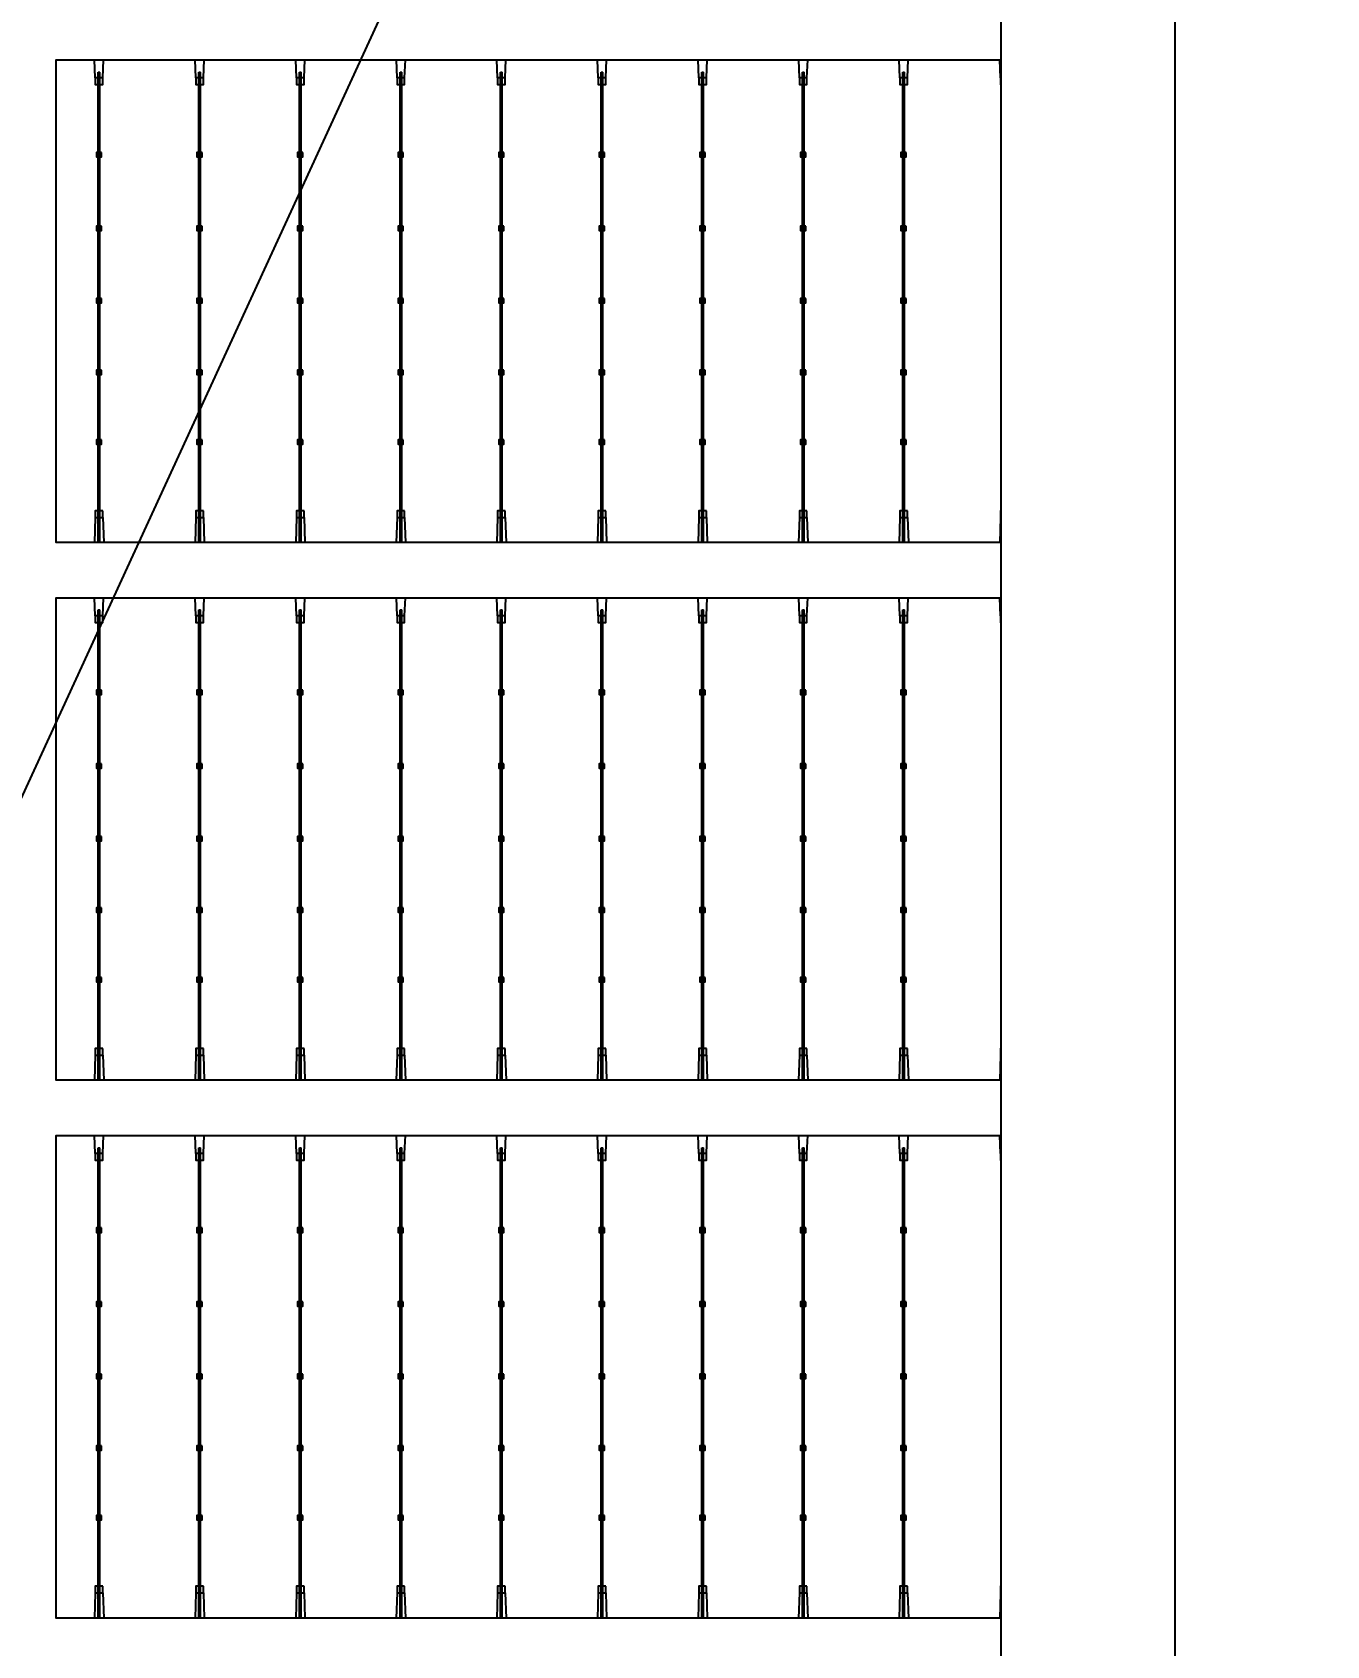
# Model space of a CAD drawing. Header units: millimetres. Extents: x 10297564 to 11610295, y -9287743 to -8409454.
# Drawn here: x 10436488 to 10439594, y -9081302 to -9077431 of the extents above; entities that cross this region are included whole.
import ezdxf

# ---------------------------------------------------------------- set-up
doc = ezdxf.new("R2010")
doc.units = ezdxf.units.MM
doc.header["$LTSCALE"] = 100
doc.layers.add('E1', color=1, linetype='Continuous')
doc.layers.add('Outline', color=5, linetype='Continuous', lineweight=25)
doc.styles.add('HL-S1', font='DotumChe.ttf')
doc.styles.add('MG', font='malgun.ttf')
doc.dimstyles.new('HL-100', dxfattribs={"dimscale": 100, "dimtxt": 3, "dimasz": 4, "dimexe": 2, "dimexo": 2, "dimgap": 1, "dimtad": 1, "dimdec": 0, "dimzin": 0, "dimlunit": 6, "dimtxsty": 'HL-S1', "dimblk": 'DOTSMALL', "dimcen": 4, "dimdle": 2, "dimclrd": 256, "dimclre": 256, "dimclrt": 4, "dimazin": 0, "dimtfac": 1, "dimtdec": 0, "dimtix": 1, "dimtmove": 2, "dimatfit": 3, "dimldrblk": 'DOTSMALL', "dimfxl": 1.5, "dimtolj": 1, "dimtzin": 0, "dimlwd": -1, "dimlwe": -1, "dimarcsym": 0})

# ---------------------------------------------------------------- blocks, each defined once
blk = doc.blocks.new('*D75')
at = {"layer": 'defpoints', "color": 0, "transparency": 16777216}
for p in [(10439230.2, -9073249.8), (10439230.2, -9073249.8), (10423426.7, -9107604.7)]:
    blk.add_point(p, dxfattribs=at)
at = {"layer": 'E1', "color": 1, "transparency": 16777216}
for p, q in [((10439593.6, -9073417), (10439593.6, -9073417)), ((10423593.8, -9107241.3), (10439063, -9073613.2)), ((10423790.1, -9107771.8), (10423790.1, -9107771.8))]:
    blk.add_line(p, q, dxfattribs=at)
for points in [[(10439002.4, -9073585.4), (10439123.6, -9073641.1), (10439230.2, -9073249.8)], [(10423533.3, -9107213.4), (10423654.4, -9107269.1), (10423426.7, -9107604.7)]]:
    blk.add_solid(points, dxfattribs=at)
at = {"layer": 'E1', "color": 7, "transparency": 16777216, "insert": (10430911.1, -9090235.3), "char_height": 500, "attachment_point": 5, "rotation": 65.2972, "style": 'MG'}
blk.add_mtext('\\A1;2711.1', dxfattribs=at)
blk = doc.blocks.new('_DotSmall')
at = {"color": 0, "linetype": 'ByBlock', "const_width": 0.5}
blk.add_lwpolyline([(-0.0625, 0, 1), (0.0625, 0, 1)], format="xyb", close=True, dxfattribs=at)

msp = doc.modelspace()

# ---------------------------------------------------------------- hatches: boundary and pattern name
at = {"true_color": 0x939598}
h = msp.add_hatch(color=252, dxfattribs=at)
h.dxf.hatch_style = 1
h.paths.add_polyline_path([(10436646.4, -9078654.8), (10436650.4, -9078654.8), (10436650.4, -9077526.4), (10436646.4, -9077526.4)])
h = msp.add_hatch(color=252, dxfattribs=at)
h.dxf.hatch_style = 1
h.paths.add_polyline_path([(10436887.7, -9078654.8), (10436891.7, -9078654.8), (10436891.7, -9077526.4), (10436887.7, -9077526.4)])
h = msp.add_hatch(color=252, dxfattribs=at)
h.dxf.hatch_style = 1
h.paths.add_polyline_path([(10437129, -9078654.8), (10437133, -9078654.8), (10437133, -9077526.4), (10437129, -9077526.4)])
h = msp.add_hatch(color=252, dxfattribs=at)
h.dxf.hatch_style = 1
h.paths.add_polyline_path([(10437370.3, -9078654.8), (10437374.3, -9078654.8), (10437374.3, -9077526.4), (10437370.3, -9077526.4)])
h = msp.add_hatch(color=252, dxfattribs=at)
h.dxf.hatch_style = 1
h.paths.add_polyline_path([(10437611.6, -9078654.8), (10437615.6, -9078654.8), (10437615.6, -9077526.4), (10437611.6, -9077526.4)])
h = msp.add_hatch(color=252, dxfattribs=at)
h.dxf.hatch_style = 1
h.paths.add_polyline_path([(10437852.9, -9078654.8), (10437856.9, -9078654.8), (10437856.9, -9077526.4), (10437852.9, -9077526.4)])
h = msp.add_hatch(color=252, dxfattribs=at)
h.dxf.hatch_style = 1
h.paths.add_polyline_path([(10438094.2, -9078654.8), (10438098.2, -9078654.8), (10438098.2, -9077526.4), (10438094.2, -9077526.4)])
h = msp.add_hatch(color=252, dxfattribs=at)
h.dxf.hatch_style = 1
h.paths.add_polyline_path([(10438335.5, -9078654.8), (10438339.5, -9078654.8), (10438339.5, -9077526.4), (10438335.5, -9077526.4)])
h = msp.add_hatch(color=252, dxfattribs=at)
h.dxf.hatch_style = 1
h.paths.add_polyline_path([(10438576.8, -9078654.8), (10438580.9, -9078654.8), (10438580.9, -9077526.4), (10438576.8, -9077526.4)])
h = msp.add_hatch(color=252, dxfattribs=at)
h.dxf.hatch_style = 1
h.paths.add_polyline_path([(10436646.4, -9079945), (10436650.4, -9079945), (10436650.4, -9078816.6), (10436646.4, -9078816.6)])
h = msp.add_hatch(color=252, dxfattribs=at)
h.dxf.hatch_style = 1
h.paths.add_polyline_path([(10436887.7, -9079945), (10436891.7, -9079945), (10436891.7, -9078816.6), (10436887.7, -9078816.6)])
h = msp.add_hatch(color=252, dxfattribs=at)
h.dxf.hatch_style = 1
h.paths.add_polyline_path([(10437129, -9079945), (10437133, -9079945), (10437133, -9078816.6), (10437129, -9078816.6)])
h = msp.add_hatch(color=252, dxfattribs=at)
h.dxf.hatch_style = 1
h.paths.add_polyline_path([(10437370.3, -9079945), (10437374.3, -9079945), (10437374.3, -9078816.6), (10437370.3, -9078816.6)])
h = msp.add_hatch(color=252, dxfattribs=at)
h.dxf.hatch_style = 1
h.paths.add_polyline_path([(10437611.6, -9079945), (10437615.6, -9079945), (10437615.6, -9078816.6), (10437611.6, -9078816.6)])
h = msp.add_hatch(color=252, dxfattribs=at)
h.dxf.hatch_style = 1
h.paths.add_polyline_path([(10437852.9, -9079945), (10437856.9, -9079945), (10437856.9, -9078816.6), (10437852.9, -9078816.6)])
h = msp.add_hatch(color=252, dxfattribs=at)
h.dxf.hatch_style = 1
h.paths.add_polyline_path([(10438094.2, -9079945), (10438098.2, -9079945), (10438098.2, -9078816.6), (10438094.2, -9078816.6)])
h = msp.add_hatch(color=252, dxfattribs=at)
h.dxf.hatch_style = 1
h.paths.add_polyline_path([(10438335.5, -9079945), (10438339.5, -9079945), (10438339.5, -9078816.6), (10438335.5, -9078816.6)])
h = msp.add_hatch(color=252, dxfattribs=at)
h.dxf.hatch_style = 1
h.paths.add_polyline_path([(10438576.8, -9079945), (10438580.9, -9079945), (10438580.9, -9078816.6), (10438576.8, -9078816.6)])
h = msp.add_hatch(color=252, dxfattribs=at)
h.dxf.hatch_style = 1
h.paths.add_polyline_path([(10436646.4, -9081235.2), (10436650.4, -9081235.2), (10436650.4, -9080106.9), (10436646.4, -9080106.9)])
h = msp.add_hatch(color=252, dxfattribs=at)
h.dxf.hatch_style = 1
h.paths.add_polyline_path([(10436887.7, -9081235.2), (10436891.7, -9081235.2), (10436891.7, -9080106.9), (10436887.7, -9080106.9)])
h = msp.add_hatch(color=252, dxfattribs=at)
h.dxf.hatch_style = 1
h.paths.add_polyline_path([(10437129, -9081235.2), (10437133, -9081235.2), (10437133, -9080106.9), (10437129, -9080106.9)])
h = msp.add_hatch(color=252, dxfattribs=at)
h.dxf.hatch_style = 1
h.paths.add_polyline_path([(10437370.3, -9081235.2), (10437374.3, -9081235.2), (10437374.3, -9080106.9), (10437370.3, -9080106.9)])
h = msp.add_hatch(color=252, dxfattribs=at)
h.dxf.hatch_style = 1
h.paths.add_polyline_path([(10437611.6, -9081235.2), (10437615.6, -9081235.2), (10437615.6, -9080106.9), (10437611.6, -9080106.9)])
h = msp.add_hatch(color=252, dxfattribs=at)
h.dxf.hatch_style = 1
h.paths.add_polyline_path([(10437852.9, -9081235.2), (10437856.9, -9081235.2), (10437856.9, -9080106.9), (10437852.9, -9080106.9)])
h = msp.add_hatch(color=252, dxfattribs=at)
h.dxf.hatch_style = 1
h.paths.add_polyline_path([(10438094.2, -9081235.2), (10438098.2, -9081235.2), (10438098.2, -9080106.9), (10438094.2, -9080106.9)])
h = msp.add_hatch(color=252, dxfattribs=at)
h.dxf.hatch_style = 1
h.paths.add_polyline_path([(10438335.5, -9081235.2), (10438339.5, -9081235.2), (10438339.5, -9080106.9), (10438335.5, -9080106.9)])
h = msp.add_hatch(color=252, dxfattribs=at)
h.dxf.hatch_style = 1
h.paths.add_polyline_path([(10438576.8, -9081235.2), (10438580.9, -9081235.2), (10438580.9, -9080106.9), (10438576.8, -9080106.9)])

# ---------------------------------------------------------------- linework, layer by layer
for p, q in [((10439230.2, -9107604.7), (10439230.2, -9073235.9)), ((10438811.7, -9074108.7), (10438811.7, -9106731.9)), ((10436639.3, -9077540.4), (10436637.6, -9077497.1)), ((10436657.4, -9077540.4), (10436659.1, -9077497.1)), ((10436880.6, -9077540.4), (10436878.9, -9077497.1)), ((10436898.8, -9077540.4), (10436900.4, -9077497.1)), ((10437121.9, -9077540.4), (10437120.2, -9077497.1)), ((10437140.1, -9077540.4), (10437141.7, -9077497.1)), ((10437363.2, -9077540.4), (10437361.5, -9077497.1)), ((10437381.4, -9077540.4), (10437383.1, -9077497.1)), ((10437604.5, -9077540.4), (10437602.8, -9077497.1)), ((10437622.7, -9077540.4), (10437624.4, -9077497.1)), ((10437845.8, -9077540.4), (10437844.2, -9077497.1)), ((10437864, -9077540.4), (10437865.7, -9077497.1)), ((10438087.2, -9077540.4), (10438085.5, -9077497.1)), ((10438105.3, -9077540.4), (10438107, -9077497.1)), ((10438328.5, -9077540.4), (10438326.8, -9077497.1)), ((10438346.6, -9077540.4), (10438348.3, -9077497.1)), ((10438569.8, -9077540.4), (10438568.1, -9077497.1)), ((10438587.9, -9077540.4), (10438589.6, -9077497.1)), ((10438811.1, -9077540.4), (10438809.4, -9077497.1)), ((10436646.4, -9078654.8), (10436646.4, -9077526.4)), ((10436646.4, -9077526.4), (10436650.4, -9077526.4)), ((10436650.4, -9078654.8), (10436650.4, -9077526.4)), ((10436887.7, -9078654.8), (10436887.7, -9077526.4)), ((10436887.7, -9077526.4), (10436891.7, -9077526.4)), ((10436891.7, -9078654.8), (10436891.7, -9077526.4)), ((10437129, -9078654.8), (10437129, -9077526.4)), ((10437129, -9077526.4), (10437133, -9077526.4)), ((10437133, -9078654.8), (10437133, -9077526.4)), ((10437370.3, -9078654.8), (10437370.3, -9077526.4)), ((10437370.3, -9077526.4), (10437374.3, -9077526.4)), ((10437374.3, -9078654.8), (10437374.3, -9077526.4)), ((10437611.6, -9078654.8), (10437611.6, -9077526.4)), ((10437611.6, -9077526.4), (10437615.6, -9077526.4)), ((10437615.6, -9078654.8), (10437615.6, -9077526.4)), ((10437852.9, -9078654.8), (10437852.9, -9077526.4)), ((10437852.9, -9077526.4), (10437856.9, -9077526.4)), ((10437856.9, -9078654.8), (10437856.9, -9077526.4)), ((10438094.2, -9078654.8), (10438094.2, -9077526.4)), ((10438094.2, -9077526.4), (10438098.2, -9077526.4)), ((10438098.2, -9078654.8), (10438098.2, -9077526.4)), ((10438335.5, -9078654.8), (10438335.5, -9077526.4)), ((10438335.5, -9077526.4), (10438339.5, -9077526.4)), ((10438339.5, -9078654.8), (10438339.5, -9077526.4)), ((10438576.8, -9078654.8), (10438576.8, -9077526.4)), ((10438576.8, -9077526.4), (10438580.9, -9077526.4)), ((10438580.9, -9078654.8), (10438580.9, -9077526.4)), ((10436648, -9077718.9), (10436648, -9077556.4)), ((10436648.8, -9077718.9), (10436648.8, -9077556.4)), ((10436889.3, -9077718.9), (10436889.3, -9077556.4)), ((10436890.1, -9077718.9), (10436890.1, -9077556.4)), ((10437130.6, -9077718.9), (10437130.6, -9077556.4)), ((10437131.4, -9077718.9), (10437131.4, -9077556.4)), ((10437371.9, -9077718.9), (10437371.9, -9077556.4)), ((10437372.7, -9077718.9), (10437372.7, -9077556.4)), ((10437613.2, -9077718.9), (10437613.2, -9077556.4)), ((10437614, -9077718.9), (10437614, -9077556.4)), ((10437854.5, -9077718.9), (10437854.5, -9077556.4)), ((10437855.3, -9077718.9), (10437855.3, -9077556.4)), ((10438095.8, -9077718.9), (10438095.8, -9077556.4)), ((10438096.6, -9077718.9), (10438096.6, -9077556.4)), ((10438337.1, -9077718.9), (10438337.1, -9077556.4)), ((10438337.9, -9077718.9), (10438337.9, -9077556.4)), ((10438578.4, -9077718.9), (10438578.4, -9077556.4)), ((10438579.3, -9077718.9), (10438579.3, -9077556.4)), ((10436648, -9078069.8), (10436648, -9077729.4)), ((10436648.8, -9078069.8), (10436648.8, -9077729.4)), ((10436889.3, -9078069.8), (10436889.3, -9077729.4)), ((10436890.1, -9078069.8), (10436890.1, -9077729.4)), ((10437130.6, -9078069.8), (10437130.6, -9077729.4)), ((10437131.4, -9078069.8), (10437131.4, -9077729.4)), ((10437371.9, -9078069.8), (10437371.9, -9077729.4)), ((10437372.7, -9078069.8), (10437372.7, -9077729.4)), ((10437613.2, -9078069.8), (10437613.2, -9077729.4)), ((10437614, -9078069.8), (10437614, -9077729.4)), ((10437854.5, -9078069.8), (10437854.5, -9077729.4)), ((10437855.3, -9078069.8), (10437855.3, -9077729.4)), ((10438095.8, -9078069.8), (10438095.8, -9077729.4)), ((10438096.6, -9078069.8), (10438096.6, -9077729.4)), ((10438337.1, -9078069.8), (10438337.1, -9077729.4)), ((10438337.9, -9078069.8), (10438337.9, -9077729.4)), ((10438578.4, -9078069.8), (10438578.4, -9077729.4)), ((10438579.3, -9078069.8), (10438579.3, -9077729.4)), ((10436648, -9078593.9), (10436648, -9078080.3)), ((10436648.8, -9078593.9), (10436648.8, -9078080.3)), ((10436889.3, -9078593.9), (10436889.3, -9078080.3)), ((10436890.1, -9078593.9), (10436890.1, -9078080.3)), ((10437130.6, -9078593.9), (10437130.6, -9078080.3)), ((10437131.4, -9078593.9), (10437131.4, -9078080.3)), ((10437371.9, -9078593.9), (10437371.9, -9078080.3)), ((10437372.7, -9078593.9), (10437372.7, -9078080.3)), ((10437613.2, -9078593.9), (10437613.2, -9078080.3)), ((10437614, -9078593.9), (10437614, -9078080.3)), ((10437854.5, -9078593.9), (10437854.5, -9078080.3)), ((10437855.3, -9078593.9), (10437855.3, -9078080.3)), ((10438095.8, -9078593.9), (10438095.8, -9078080.3)), ((10438096.6, -9078593.9), (10438096.6, -9078080.3)), ((10438337.1, -9078593.9), (10438337.1, -9078080.3)), ((10438337.9, -9078593.9), (10438337.9, -9078080.3)), ((10438578.4, -9078241.1), (10438578.4, -9078080.3)), ((10438579.3, -9078241.1), (10438579.3, -9078080.3)), ((10438578.4, -9078593.9), (10438578.4, -9078251.6)), ((10438579.3, -9078593.9), (10438579.3, -9078251.6)), ((10436639.3, -9078594.6), (10436637.3, -9078654.8)), ((10436657.4, -9078594.6), (10436659.4, -9078654.8)), ((10436880.6, -9078594.6), (10436878.7, -9078654.8)), ((10436898.8, -9078594.6), (10436900.7, -9078654.8)), ((10437121.9, -9078594.6), (10437120, -9078654.8)), ((10437140.1, -9078594.6), (10437142, -9078654.8)), ((10437363.2, -9078594.6), (10437361.3, -9078654.8)), ((10437381.4, -9078594.6), (10437383.3, -9078654.8)), ((10437604.5, -9078594.6), (10437602.6, -9078654.8)), ((10437622.7, -9078594.6), (10437624.6, -9078654.8)), ((10437845.8, -9078594.6), (10437843.9, -9078654.8)), ((10437864, -9078594.6), (10437865.9, -9078654.8)), ((10438087.2, -9078594.6), (10438085.2, -9078654.8)), ((10438105.3, -9078594.6), (10438107.2, -9078654.8)), ((10438328.5, -9078594.6), (10438326.5, -9078654.8)), ((10438346.6, -9078594.6), (10438348.6, -9078654.8)), ((10438569.8, -9078594.6), (10438567.8, -9078654.8)), ((10438587.9, -9078594.6), (10438589.9, -9078654.8)), ((10438811.1, -9078594.6), (10438809.1, -9078654.8)), ((10436639.3, -9078830.6), (10436637.6, -9078787.3)), ((10436657.4, -9078830.6), (10436659.1, -9078787.3)), ((10436880.6, -9078830.6), (10436878.9, -9078787.3)), ((10436898.8, -9078830.6), (10436900.4, -9078787.3)), ((10437121.9, -9078830.6), (10437120.2, -9078787.3)), ((10437140.1, -9078830.6), (10437141.7, -9078787.3)), ((10437363.2, -9078830.6), (10437361.5, -9078787.3)), ((10437381.4, -9078830.6), (10437383.1, -9078787.3)), ((10437604.5, -9078830.6), (10437602.8, -9078787.3)), ((10437622.7, -9078830.6), (10437624.4, -9078787.3)), ((10437845.8, -9078830.6), (10437844.2, -9078787.3)), ((10437864, -9078830.6), (10437865.7, -9078787.3)), ((10438087.2, -9078830.6), (10438085.5, -9078787.3)), ((10438105.3, -9078830.6), (10438107, -9078787.3)), ((10438328.5, -9078830.6), (10438326.8, -9078787.3)), ((10438346.6, -9078830.6), (10438348.3, -9078787.3)), ((10438569.8, -9078830.6), (10438568.1, -9078787.3)), ((10438587.9, -9078830.6), (10438589.6, -9078787.3)), ((10438811.1, -9078830.6), (10438809.4, -9078787.3)), ((10436646.4, -9079945), (10436646.4, -9078816.6)), ((10436646.4, -9078816.6), (10436650.4, -9078816.6)), ((10436648, -9079009.1), (10436648, -9078846.6)), ((10436648.8, -9079009.1), (10436648.8, -9078846.6)), ((10436650.4, -9079945), (10436650.4, -9078816.6)), ((10436887.7, -9079945), (10436887.7, -9078816.6)), ((10436887.7, -9078816.6), (10436891.7, -9078816.6)), ((10436889.3, -9079009.1), (10436889.3, -9078846.6)), ((10436890.1, -9079009.1), (10436890.1, -9078846.6)), ((10436891.7, -9079945), (10436891.7, -9078816.6)), ((10437129, -9079945), (10437129, -9078816.6)), ((10437129, -9078816.6), (10437133, -9078816.6)), ((10437130.6, -9079009.1), (10437130.6, -9078846.6)), ((10437131.4, -9079009.1), (10437131.4, -9078846.6)), ((10437133, -9079945), (10437133, -9078816.6)), ((10437370.3, -9079945), (10437370.3, -9078816.6)), ((10437370.3, -9078816.6), (10437374.3, -9078816.6)), ((10437371.9, -9079009.1), (10437371.9, -9078846.6)), ((10437372.7, -9079009.1), (10437372.7, -9078846.6)), ((10437374.3, -9079945), (10437374.3, -9078816.6)), ((10437611.6, -9079945), (10437611.6, -9078816.6)), ((10437611.6, -9078816.6), (10437615.6, -9078816.6)), ((10437613.2, -9079009.1), (10437613.2, -9078846.6)), ((10437614, -9079009.1), (10437614, -9078846.6)), ((10437615.6, -9079945), (10437615.6, -9078816.6)), ((10437852.9, -9079945), (10437852.9, -9078816.6)), ((10437852.9, -9078816.6), (10437856.9, -9078816.6)), ((10437854.5, -9079009.1), (10437854.5, -9078846.6)), ((10437855.3, -9079009.1), (10437855.3, -9078846.6)), ((10437856.9, -9079945), (10437856.9, -9078816.6)), ((10438094.2, -9079945), (10438094.2, -9078816.6)), ((10438094.2, -9078816.6), (10438098.2, -9078816.6)), ((10438095.8, -9079009.1), (10438095.8, -9078846.6)), ((10438096.6, -9079009.1), (10438096.6, -9078846.6)), ((10438098.2, -9079945), (10438098.2, -9078816.6)), ((10438335.5, -9079945), (10438335.5, -9078816.6)), ((10438335.5, -9078816.6), (10438339.5, -9078816.6)), ((10438337.1, -9079009.1), (10438337.1, -9078846.6)), ((10438337.9, -9079009.1), (10438337.9, -9078846.6)), ((10438339.5, -9079945), (10438339.5, -9078816.6)), ((10438576.8, -9079945), (10438576.8, -9078816.6)), ((10438576.8, -9078816.6), (10438580.9, -9078816.6)), ((10438578.4, -9079009.1), (10438578.4, -9078846.6)), ((10438579.3, -9079009.1), (10438579.3, -9078846.6)), ((10438580.9, -9079945), (10438580.9, -9078816.6)), ((10436648, -9079360.1), (10436648, -9079019.6)), ((10436648.8, -9079360.1), (10436648.8, -9079019.6)), ((10436889.3, -9079360.1), (10436889.3, -9079019.6)), ((10436890.1, -9079360.1), (10436890.1, -9079019.6)), ((10437130.6, -9079360.1), (10437130.6, -9079019.6)), ((10437131.4, -9079360.1), (10437131.4, -9079019.6)), ((10437371.9, -9079360.1), (10437371.9, -9079019.6)), ((10437372.7, -9079360.1), (10437372.7, -9079019.6)), ((10437613.2, -9079360.1), (10437613.2, -9079019.6)), ((10437614, -9079360.1), (10437614, -9079019.6)), ((10437854.5, -9079360.1), (10437854.5, -9079019.6)), ((10437855.3, -9079360.1), (10437855.3, -9079019.6)), ((10438095.8, -9079360.1), (10438095.8, -9079019.6)), ((10438096.6, -9079360.1), (10438096.6, -9079019.6)), ((10438337.1, -9079360.1), (10438337.1, -9079019.6)), ((10438337.9, -9079360.1), (10438337.9, -9079019.6)), ((10438578.4, -9079360.1), (10438578.4, -9079019.6)), ((10438579.3, -9079360.1), (10438579.3, -9079019.6)), ((10436648, -9079884.1), (10436648, -9079370.5)), ((10436648.8, -9079884.1), (10436648.8, -9079370.5)), ((10436889.3, -9079884.1), (10436889.3, -9079370.5)), ((10436890.1, -9079884.1), (10436890.1, -9079370.5)), ((10437130.6, -9079884.1), (10437130.6, -9079370.5)), ((10437131.4, -9079884.1), (10437131.4, -9079370.5)), ((10437371.9, -9079884.1), (10437371.9, -9079370.5)), ((10437372.7, -9079884.1), (10437372.7, -9079370.5)), ((10437613.2, -9079884.1), (10437613.2, -9079370.5)), ((10437614, -9079884.1), (10437614, -9079370.5)), ((10437854.5, -9079884.1), (10437854.5, -9079370.5)), ((10437855.3, -9079884.1), (10437855.3, -9079370.5)), ((10438095.8, -9079884.1), (10438095.8, -9079370.5)), ((10438096.6, -9079884.1), (10438096.6, -9079370.5)), ((10438337.1, -9079884.1), (10438337.1, -9079370.5)), ((10438337.9, -9079884.1), (10438337.9, -9079370.5)), ((10438578.4, -9079531.4), (10438578.4, -9079370.5)), ((10438579.3, -9079531.4), (10438579.3, -9079370.5)), ((10438578.4, -9079884.1), (10438578.4, -9079541.8)), ((10438579.3, -9079884.1), (10438579.3, -9079541.8)), ((10436639.3, -9079884.8), (10436637.3, -9079945)), ((10436657.4, -9079884.8), (10436659.4, -9079945)), ((10436880.6, -9079884.8), (10436878.7, -9079945)), ((10436898.8, -9079884.8), (10436900.7, -9079945)), ((10437121.9, -9079884.8), (10437120, -9079945)), ((10437140.1, -9079884.8), (10437142, -9079945)), ((10437363.2, -9079884.8), (10437361.3, -9079945)), ((10437381.4, -9079884.8), (10437383.3, -9079945)), ((10437604.5, -9079884.8), (10437602.6, -9079945)), ((10437622.7, -9079884.8), (10437624.6, -9079945)), ((10437845.8, -9079884.8), (10437843.9, -9079945)), ((10437864, -9079884.8), (10437865.9, -9079945)), ((10438087.2, -9079884.8), (10438085.2, -9079945)), ((10438105.3, -9079884.8), (10438107.2, -9079945)), ((10438328.5, -9079884.8), (10438326.5, -9079945)), ((10438346.6, -9079884.8), (10438348.6, -9079945)), ((10438569.8, -9079884.8), (10438567.8, -9079945)), ((10438587.9, -9079884.8), (10438589.9, -9079945)), ((10438811.1, -9079884.8), (10438809.1, -9079945)), ((10436639.3, -9080120.8), (10436637.6, -9080077.5)), ((10436657.4, -9080120.8), (10436659.1, -9080077.5)), ((10436880.6, -9080120.8), (10436878.9, -9080077.5)), ((10436898.8, -9080120.8), (10436900.4, -9080077.5)), ((10437121.9, -9080120.8), (10437120.2, -9080077.5)), ((10437140.1, -9080120.8), (10437141.7, -9080077.5)), ((10437363.2, -9080120.8), (10437361.5, -9080077.5)), ((10437381.4, -9080120.8), (10437383.1, -9080077.5)), ((10437604.5, -9080120.8), (10437602.8, -9080077.5)), ((10437622.7, -9080120.8), (10437624.4, -9080077.5)), ((10437845.8, -9080120.8), (10437844.2, -9080077.5)), ((10437864, -9080120.8), (10437865.7, -9080077.5)), ((10438087.2, -9080120.8), (10438085.5, -9080077.5)), ((10438105.3, -9080120.8), (10438107, -9080077.5)), ((10438328.5, -9080120.8), (10438326.8, -9080077.5)), ((10438346.6, -9080120.8), (10438348.3, -9080077.5)), ((10438569.8, -9080120.8), (10438568.1, -9080077.5)), ((10438587.9, -9080120.8), (10438589.6, -9080077.5)), ((10438811.1, -9080120.8), (10438809.4, -9080077.5)), ((10436646.4, -9081235.2), (10436646.4, -9080106.9)), ((10436646.4, -9080106.9), (10436650.4, -9080106.9)), ((10436650.4, -9081235.2), (10436650.4, -9080106.9)), ((10436887.7, -9081235.2), (10436887.7, -9080106.9)), ((10436887.7, -9080106.9), (10436891.7, -9080106.9)), ((10436891.7, -9081235.2), (10436891.7, -9080106.9)), ((10437129, -9081235.2), (10437129, -9080106.9)), ((10437129, -9080106.9), (10437133, -9080106.9)), ((10437133, -9081235.2), (10437133, -9080106.9)), ((10437370.3, -9081235.2), (10437370.3, -9080106.9)), ((10437370.3, -9080106.9), (10437374.3, -9080106.9)), ((10437374.3, -9081235.2), (10437374.3, -9080106.9)), ((10437611.6, -9081235.2), (10437611.6, -9080106.9)), ((10437611.6, -9080106.9), (10437615.6, -9080106.9)), ((10437615.6, -9081235.2), (10437615.6, -9080106.9)), ((10437852.9, -9081235.2), (10437852.9, -9080106.9)), ((10437852.9, -9080106.9), (10437856.9, -9080106.9)), ((10437856.9, -9081235.2), (10437856.9, -9080106.9)), ((10438094.2, -9081235.2), (10438094.2, -9080106.9)), ((10438094.2, -9080106.9), (10438098.2, -9080106.9)), ((10438098.2, -9081235.2), (10438098.2, -9080106.9)), ((10438335.5, -9081235.2), (10438335.5, -9080106.9)), ((10438335.5, -9080106.9), (10438339.5, -9080106.9)), ((10438339.5, -9081235.2), (10438339.5, -9080106.9)), ((10438576.8, -9081235.2), (10438576.8, -9080106.9)), ((10438576.8, -9080106.9), (10438580.9, -9080106.9)), ((10438580.9, -9081235.2), (10438580.9, -9080106.9)), ((10436648, -9080299.3), (10436648, -9080136.8)), ((10436648.8, -9080299.3), (10436648.8, -9080136.8)), ((10436889.3, -9080299.3), (10436889.3, -9080136.8)), ((10436890.1, -9080299.3), (10436890.1, -9080136.8)), ((10437130.6, -9080299.3), (10437130.6, -9080136.8)), ((10437131.4, -9080299.3), (10437131.4, -9080136.8)), ((10437371.9, -9080299.3), (10437371.9, -9080136.8)), ((10437372.7, -9080299.3), (10437372.7, -9080136.8)), ((10437613.2, -9080299.3), (10437613.2, -9080136.8)), ((10437614, -9080299.3), (10437614, -9080136.8)), ((10437854.5, -9080299.3), (10437854.5, -9080136.8)), ((10437855.3, -9080299.3), (10437855.3, -9080136.8)), ((10438095.8, -9080299.3), (10438095.8, -9080136.8)), ((10438096.6, -9080299.3), (10438096.6, -9080136.8)), ((10438337.1, -9080299.3), (10438337.1, -9080136.8)), ((10438337.9, -9080299.3), (10438337.9, -9080136.8)), ((10438578.4, -9080299.3), (10438578.4, -9080136.8)), ((10438579.3, -9080299.3), (10438579.3, -9080136.8)), ((10436648, -9080650.3), (10436648, -9080309.8)), ((10436648.8, -9080650.3), (10436648.8, -9080309.8)), ((10436889.3, -9080650.3), (10436889.3, -9080309.8)), ((10436890.1, -9080650.3), (10436890.1, -9080309.8)), ((10437130.6, -9080650.3), (10437130.6, -9080309.8)), ((10437131.4, -9080650.3), (10437131.4, -9080309.8)), ((10437371.9, -9080650.3), (10437371.9, -9080309.8)), ((10437372.7, -9080650.3), (10437372.7, -9080309.8)), ((10437613.2, -9080650.3), (10437613.2, -9080309.8)), ((10437614, -9080650.3), (10437614, -9080309.8)), ((10437854.5, -9080650.3), (10437854.5, -9080309.8)), ((10437855.3, -9080650.3), (10437855.3, -9080309.8)), ((10438095.8, -9080650.3), (10438095.8, -9080309.8)), ((10438096.6, -9080650.3), (10438096.6, -9080309.8)), ((10438337.1, -9080650.3), (10438337.1, -9080309.8)), ((10438337.9, -9080650.3), (10438337.9, -9080309.8)), ((10438578.4, -9080650.3), (10438578.4, -9080309.8)), ((10438579.3, -9080650.3), (10438579.3, -9080309.8)), ((10436648, -9081174.3), (10436648, -9080660.8)), ((10436648.8, -9081174.3), (10436648.8, -9080660.8)), ((10436889.3, -9081174.3), (10436889.3, -9080660.8)), ((10436890.1, -9081174.3), (10436890.1, -9080660.8)), ((10437130.6, -9081174.3), (10437130.6, -9080660.8)), ((10437131.4, -9081174.3), (10437131.4, -9080660.8)), ((10437371.9, -9081174.3), (10437371.9, -9080660.8)), ((10437372.7, -9081174.3), (10437372.7, -9080660.8)), ((10437613.2, -9081174.3), (10437613.2, -9080660.8)), ((10437614, -9081174.3), (10437614, -9080660.8)), ((10437854.5, -9081174.3), (10437854.5, -9080660.8)), ((10437855.3, -9081174.3), (10437855.3, -9080660.8)), ((10438095.8, -9081174.3), (10438095.8, -9080660.8)), ((10438096.6, -9081174.3), (10438096.6, -9080660.8)), ((10438337.1, -9081174.3), (10438337.1, -9080660.8)), ((10438337.9, -9081174.3), (10438337.9, -9080660.8)), ((10438578.4, -9080821.6), (10438578.4, -9080660.8)), ((10438579.3, -9080821.6), (10438579.3, -9080660.8)), ((10438578.4, -9081174.3), (10438578.4, -9080832)), ((10438579.3, -9081174.3), (10438579.3, -9080832)), ((10436639.3, -9081175), (10436637.3, -9081235.2)), ((10436657.4, -9081175), (10436659.4, -9081235.2)), ((10436880.6, -9081175), (10436878.7, -9081235.2)), ((10436898.8, -9081175), (10436900.7, -9081235.2)), ((10437121.9, -9081175), (10437120, -9081235.2)), ((10437140.1, -9081175), (10437142, -9081235.2)), ((10437363.2, -9081175), (10437361.3, -9081235.2)), ((10437381.4, -9081175), (10437383.3, -9081235.2)), ((10437604.5, -9081175), (10437602.6, -9081235.2)), ((10437622.7, -9081175), (10437624.6, -9081235.2)), ((10437845.8, -9081175), (10437843.9, -9081235.2)), ((10437864, -9081175), (10437865.9, -9081235.2)), ((10438087.2, -9081175), (10438085.2, -9081235.2)), ((10438105.3, -9081175), (10438107.2, -9081235.2)), ((10438328.5, -9081175), (10438326.5, -9081235.2)), ((10438346.6, -9081175), (10438348.6, -9081235.2)), ((10438569.8, -9081175), (10438567.8, -9081235.2)), ((10438587.9, -9081175), (10438589.9, -9081235.2)), ((10438811.1, -9081175), (10438809.1, -9081235.2))]:
    msp.add_line(p, q)
at = {"color": 4}
for points in [[(10436657.4, -9077540.4), (10436639.3, -9077540.4), (10436639.3, -9077556.4), (10436657.4, -9077556.4)], [(10436898.8, -9077540.4), (10436880.6, -9077540.4), (10436880.6, -9077556.4), (10436898.8, -9077556.4)], [(10437140.1, -9077540.4), (10437121.9, -9077540.4), (10437121.9, -9077556.4), (10437140.1, -9077556.4)], [(10437381.4, -9077540.4), (10437363.2, -9077540.4), (10437363.2, -9077556.4), (10437381.4, -9077556.4)], [(10437622.7, -9077540.4), (10437604.5, -9077540.4), (10437604.5, -9077556.4), (10437622.7, -9077556.4)], [(10437864, -9077540.4), (10437845.8, -9077540.4), (10437845.8, -9077556.4), (10437864, -9077556.4)], [(10438105.3, -9077540.4), (10438087.2, -9077540.4), (10438087.2, -9077556.4), (10438105.3, -9077556.4)], [(10438346.6, -9077540.4), (10438328.5, -9077540.4), (10438328.5, -9077556.4), (10438346.6, -9077556.4)], [(10438587.9, -9077540.4), (10438569.8, -9077540.4), (10438569.8, -9077556.4), (10438587.9, -9077556.4)], [(10436654.3, -9077718.9), (10436641.8, -9077718.9), (10436641.8, -9077729.4), (10436654.3, -9077729.4)], [(10436895.6, -9077718.9), (10436883.1, -9077718.9), (10436883.1, -9077729.4), (10436895.6, -9077729.4)], [(10437136.9, -9077718.9), (10437124.4, -9077718.9), (10437124.4, -9077729.4), (10437136.9, -9077729.4)], [(10437378.2, -9077718.9), (10437365.7, -9077718.9), (10437365.7, -9077729.4), (10437378.2, -9077729.4)], [(10437619.5, -9077718.9), (10437607, -9077718.9), (10437607, -9077729.4), (10437619.5, -9077729.4)], [(10437860.8, -9077718.9), (10437848.3, -9077718.9), (10437848.3, -9077729.4), (10437860.8, -9077729.4)], [(10438102.1, -9077718.9), (10438089.6, -9077718.9), (10438089.6, -9077729.4), (10438102.1, -9077729.4)], [(10438343.5, -9077718.9), (10438330.9, -9077718.9), (10438330.9, -9077729.4), (10438343.5, -9077729.4)], [(10438584.8, -9077718.9), (10438572.2, -9077718.9), (10438572.2, -9077729.4), (10438584.8, -9077729.4)], [(10436654.3, -9077895.8), (10436641.8, -9077895.8), (10436641.8, -9077906.2), (10436654.3, -9077906.2)], [(10436895.6, -9077895.8), (10436883.1, -9077895.8), (10436883.1, -9077906.2), (10436895.6, -9077906.2)], [(10437136.9, -9077895.8), (10437124.4, -9077895.8), (10437124.4, -9077906.2), (10437136.9, -9077906.2)], [(10437378.2, -9077895.8), (10437365.7, -9077895.8), (10437365.7, -9077906.2), (10437378.2, -9077906.2)], [(10437619.5, -9077895.8), (10437607, -9077895.8), (10437607, -9077906.2), (10437619.5, -9077906.2)], [(10437860.8, -9077895.8), (10437848.3, -9077895.8), (10437848.3, -9077906.2), (10437860.8, -9077906.2)], [(10438102.1, -9077895.8), (10438089.6, -9077895.8), (10438089.6, -9077906.2), (10438102.1, -9077906.2)], [(10438343.5, -9077895.8), (10438330.9, -9077895.8), (10438330.9, -9077906.2), (10438343.5, -9077906.2)], [(10438584.8, -9077895.8), (10438572.2, -9077895.8), (10438572.2, -9077906.2), (10438584.8, -9077906.2)], [(10436654.3, -9078069.8), (10436641.8, -9078069.8), (10436641.8, -9078080.3), (10436654.3, -9078080.3)], [(10436895.6, -9078069.8), (10436883.1, -9078069.8), (10436883.1, -9078080.3), (10436895.6, -9078080.3)], [(10437136.9, -9078069.8), (10437124.4, -9078069.8), (10437124.4, -9078080.3), (10437136.9, -9078080.3)], [(10437378.2, -9078069.8), (10437365.7, -9078069.8), (10437365.7, -9078080.3), (10437378.2, -9078080.3)], [(10437619.5, -9078069.8), (10437607, -9078069.8), (10437607, -9078080.3), (10437619.5, -9078080.3)], [(10437860.8, -9078069.8), (10437848.3, -9078069.8), (10437848.3, -9078080.3), (10437860.8, -9078080.3)], [(10438102.1, -9078069.8), (10438089.6, -9078069.8), (10438089.6, -9078080.3), (10438102.1, -9078080.3)], [(10438343.5, -9078069.8), (10438330.9, -9078069.8), (10438330.9, -9078080.3), (10438343.5, -9078080.3)], [(10438584.8, -9078069.8), (10438572.2, -9078069.8), (10438572.2, -9078080.3), (10438584.8, -9078080.3)], [(10436654.3, -9078241.1), (10436641.8, -9078241.1), (10436641.8, -9078251.6), (10436654.3, -9078251.6)], [(10436895.6, -9078241.1), (10436883.1, -9078241.1), (10436883.1, -9078251.6), (10436895.6, -9078251.6)], [(10437136.9, -9078241.1), (10437124.4, -9078241.1), (10437124.4, -9078251.6), (10437136.9, -9078251.6)], [(10437378.2, -9078241.1), (10437365.7, -9078241.1), (10437365.7, -9078251.6), (10437378.2, -9078251.6)], [(10437619.5, -9078241.1), (10437607, -9078241.1), (10437607, -9078251.6), (10437619.5, -9078251.6)], [(10437860.8, -9078241.1), (10437848.3, -9078241.1), (10437848.3, -9078251.6), (10437860.8, -9078251.6)], [(10438102.1, -9078241.1), (10438089.6, -9078241.1), (10438089.6, -9078251.6), (10438102.1, -9078251.6)], [(10438343.5, -9078241.1), (10438330.9, -9078241.1), (10438330.9, -9078251.6), (10438343.5, -9078251.6)], [(10438584.8, -9078241.1), (10438572.2, -9078241.1), (10438572.2, -9078251.6), (10438584.8, -9078251.6)], [(10436654.3, -9078408.2), (10436641.8, -9078408.2), (10436641.8, -9078418.7), (10436654.3, -9078418.7)], [(10436895.6, -9078408.2), (10436883.1, -9078408.2), (10436883.1, -9078418.7), (10436895.6, -9078418.7)], [(10437136.9, -9078408.2), (10437124.4, -9078408.2), (10437124.4, -9078418.7), (10437136.9, -9078418.7)], [(10437378.2, -9078408.2), (10437365.7, -9078408.2), (10437365.7, -9078418.7), (10437378.2, -9078418.7)], [(10437619.5, -9078408.2), (10437607, -9078408.2), (10437607, -9078418.7), (10437619.5, -9078418.7)], [(10437860.8, -9078408.2), (10437848.3, -9078408.2), (10437848.3, -9078418.7), (10437860.8, -9078418.7)], [(10438102.1, -9078408.2), (10438089.6, -9078408.2), (10438089.6, -9078418.7), (10438102.1, -9078418.7)], [(10438343.5, -9078408.2), (10438330.9, -9078408.2), (10438330.9, -9078418.7), (10438343.5, -9078418.7)], [(10438584.8, -9078408.2), (10438572.2, -9078408.2), (10438572.2, -9078418.7), (10438584.8, -9078418.7)], [(10436657.4, -9078578.5), (10436639.3, -9078578.5), (10436639.3, -9078594.6), (10436657.4, -9078594.6)], [(10436898.8, -9078578.5), (10436880.6, -9078578.5), (10436880.6, -9078594.6), (10436898.8, -9078594.6)], [(10437140.1, -9078578.5), (10437121.9, -9078578.5), (10437121.9, -9078594.6), (10437140.1, -9078594.6)], [(10437381.4, -9078578.5), (10437363.2, -9078578.5), (10437363.2, -9078594.6), (10437381.4, -9078594.6)], [(10437622.7, -9078578.5), (10437604.5, -9078578.5), (10437604.5, -9078594.6), (10437622.7, -9078594.6)], [(10437864, -9078578.5), (10437845.8, -9078578.5), (10437845.8, -9078594.6), (10437864, -9078594.6)], [(10438105.3, -9078578.5), (10438087.2, -9078578.5), (10438087.2, -9078594.6), (10438105.3, -9078594.6)], [(10438346.6, -9078578.5), (10438328.5, -9078578.5), (10438328.5, -9078594.6), (10438346.6, -9078594.6)], [(10438587.9, -9078578.5), (10438569.8, -9078578.5), (10438569.8, -9078594.6), (10438587.9, -9078594.6)], [(10436657.4, -9078830.6), (10436639.3, -9078830.6), (10436639.3, -9078846.6), (10436657.4, -9078846.6)], [(10436898.8, -9078830.6), (10436880.6, -9078830.6), (10436880.6, -9078846.6), (10436898.8, -9078846.6)], [(10437140.1, -9078830.6), (10437121.9, -9078830.6), (10437121.9, -9078846.6), (10437140.1, -9078846.6)], [(10437381.4, -9078830.6), (10437363.2, -9078830.6), (10437363.2, -9078846.6), (10437381.4, -9078846.6)], [(10437622.7, -9078830.6), (10437604.5, -9078830.6), (10437604.5, -9078846.6), (10437622.7, -9078846.6)], [(10437864, -9078830.6), (10437845.8, -9078830.6), (10437845.8, -9078846.6), (10437864, -9078846.6)], [(10438105.3, -9078830.6), (10438087.2, -9078830.6), (10438087.2, -9078846.6), (10438105.3, -9078846.6)], [(10438346.6, -9078830.6), (10438328.5, -9078830.6), (10438328.5, -9078846.6), (10438346.6, -9078846.6)], [(10438587.9, -9078830.6), (10438569.8, -9078830.6), (10438569.8, -9078846.6), (10438587.9, -9078846.6)], [(10436654.3, -9079009.1), (10436641.8, -9079009.1), (10436641.8, -9079019.6), (10436654.3, -9079019.6)], [(10436895.6, -9079009.1), (10436883.1, -9079009.1), (10436883.1, -9079019.6), (10436895.6, -9079019.6)], [(10437136.9, -9079009.1), (10437124.4, -9079009.1), (10437124.4, -9079019.6), (10437136.9, -9079019.6)], [(10437378.2, -9079009.1), (10437365.7, -9079009.1), (10437365.7, -9079019.6), (10437378.2, -9079019.6)], [(10437619.5, -9079009.1), (10437607, -9079009.1), (10437607, -9079019.6), (10437619.5, -9079019.6)], [(10437860.8, -9079009.1), (10437848.3, -9079009.1), (10437848.3, -9079019.6), (10437860.8, -9079019.6)], [(10438102.1, -9079009.1), (10438089.6, -9079009.1), (10438089.6, -9079019.6), (10438102.1, -9079019.6)], [(10438343.5, -9079009.1), (10438330.9, -9079009.1), (10438330.9, -9079019.6), (10438343.5, -9079019.6)], [(10438584.8, -9079009.1), (10438572.2, -9079009.1), (10438572.2, -9079019.6), (10438584.8, -9079019.6)], [(10436654.3, -9079186), (10436641.8, -9079186), (10436641.8, -9079196.5), (10436654.3, -9079196.5)], [(10436895.6, -9079186), (10436883.1, -9079186), (10436883.1, -9079196.5), (10436895.6, -9079196.5)], [(10437136.9, -9079186), (10437124.4, -9079186), (10437124.4, -9079196.5), (10437136.9, -9079196.5)], [(10437378.2, -9079186), (10437365.7, -9079186), (10437365.7, -9079196.5), (10437378.2, -9079196.5)], [(10437619.5, -9079186), (10437607, -9079186), (10437607, -9079196.5), (10437619.5, -9079196.5)], [(10437860.8, -9079186), (10437848.3, -9079186), (10437848.3, -9079196.5), (10437860.8, -9079196.5)], [(10438102.1, -9079186), (10438089.6, -9079186), (10438089.6, -9079196.5), (10438102.1, -9079196.5)], [(10438343.5, -9079186), (10438330.9, -9079186), (10438330.9, -9079196.5), (10438343.5, -9079196.5)], [(10438584.8, -9079186), (10438572.2, -9079186), (10438572.2, -9079196.5), (10438584.8, -9079196.5)], [(10436654.3, -9079360.1), (10436641.8, -9079360.1), (10436641.8, -9079370.5), (10436654.3, -9079370.5)], [(10436895.6, -9079360.1), (10436883.1, -9079360.1), (10436883.1, -9079370.5), (10436895.6, -9079370.5)], [(10437136.9, -9079360.1), (10437124.4, -9079360.1), (10437124.4, -9079370.5), (10437136.9, -9079370.5)], [(10437378.2, -9079360.1), (10437365.7, -9079360.1), (10437365.7, -9079370.5), (10437378.2, -9079370.5)], [(10437619.5, -9079360.1), (10437607, -9079360.1), (10437607, -9079370.5), (10437619.5, -9079370.5)], [(10437860.8, -9079360.1), (10437848.3, -9079360.1), (10437848.3, -9079370.5), (10437860.8, -9079370.5)], [(10438102.1, -9079360.1), (10438089.6, -9079360.1), (10438089.6, -9079370.5), (10438102.1, -9079370.5)], [(10438343.5, -9079360.1), (10438330.9, -9079360.1), (10438330.9, -9079370.5), (10438343.5, -9079370.5)], [(10438584.8, -9079360.1), (10438572.2, -9079360.1), (10438572.2, -9079370.5), (10438584.8, -9079370.5)], [(10436654.3, -9079531.4), (10436641.8, -9079531.4), (10436641.8, -9079541.8), (10436654.3, -9079541.8)], [(10436895.6, -9079531.4), (10436883.1, -9079531.4), (10436883.1, -9079541.8), (10436895.6, -9079541.8)], [(10437136.9, -9079531.4), (10437124.4, -9079531.4), (10437124.4, -9079541.8), (10437136.9, -9079541.8)], [(10437378.2, -9079531.4), (10437365.7, -9079531.4), (10437365.7, -9079541.8), (10437378.2, -9079541.8)], [(10437619.5, -9079531.4), (10437607, -9079531.4), (10437607, -9079541.8), (10437619.5, -9079541.8)], [(10437860.8, -9079531.4), (10437848.3, -9079531.4), (10437848.3, -9079541.8), (10437860.8, -9079541.8)], [(10438102.1, -9079531.4), (10438089.6, -9079531.4), (10438089.6, -9079541.8), (10438102.1, -9079541.8)], [(10438343.5, -9079531.4), (10438330.9, -9079531.4), (10438330.9, -9079541.8), (10438343.5, -9079541.8)], [(10438584.8, -9079531.4), (10438572.2, -9079531.4), (10438572.2, -9079541.8), (10438584.8, -9079541.8)], [(10436654.3, -9079698.5), (10436641.8, -9079698.5), (10436641.8, -9079708.9), (10436654.3, -9079708.9)], [(10436895.6, -9079698.5), (10436883.1, -9079698.5), (10436883.1, -9079708.9), (10436895.6, -9079708.9)], [(10437136.9, -9079698.5), (10437124.4, -9079698.5), (10437124.4, -9079708.9), (10437136.9, -9079708.9)], [(10437378.2, -9079698.5), (10437365.7, -9079698.5), (10437365.7, -9079708.9), (10437378.2, -9079708.9)], [(10437619.5, -9079698.5), (10437607, -9079698.5), (10437607, -9079708.9), (10437619.5, -9079708.9)], [(10437860.8, -9079698.5), (10437848.3, -9079698.5), (10437848.3, -9079708.9), (10437860.8, -9079708.9)], [(10438102.1, -9079698.5), (10438089.6, -9079698.5), (10438089.6, -9079708.9), (10438102.1, -9079708.9)], [(10438343.5, -9079698.5), (10438330.9, -9079698.5), (10438330.9, -9079708.9), (10438343.5, -9079708.9)], [(10438584.8, -9079698.5), (10438572.2, -9079698.5), (10438572.2, -9079708.9), (10438584.8, -9079708.9)], [(10436657.4, -9079868.8), (10436639.3, -9079868.8), (10436639.3, -9079884.8), (10436657.4, -9079884.8)], [(10436898.8, -9079868.8), (10436880.6, -9079868.8), (10436880.6, -9079884.8), (10436898.8, -9079884.8)], [(10437140.1, -9079868.8), (10437121.9, -9079868.8), (10437121.9, -9079884.8), (10437140.1, -9079884.8)], [(10437381.4, -9079868.8), (10437363.2, -9079868.8), (10437363.2, -9079884.8), (10437381.4, -9079884.8)], [(10437622.7, -9079868.8), (10437604.5, -9079868.8), (10437604.5, -9079884.8), (10437622.7, -9079884.8)], [(10437864, -9079868.8), (10437845.8, -9079868.8), (10437845.8, -9079884.8), (10437864, -9079884.8)], [(10438105.3, -9079868.8), (10438087.2, -9079868.8), (10438087.2, -9079884.8), (10438105.3, -9079884.8)], [(10438346.6, -9079868.8), (10438328.5, -9079868.8), (10438328.5, -9079884.8), (10438346.6, -9079884.8)], [(10438587.9, -9079868.8), (10438569.8, -9079868.8), (10438569.8, -9079884.8), (10438587.9, -9079884.8)], [(10436657.4, -9080120.8), (10436639.3, -9080120.8), (10436639.3, -9080136.8), (10436657.4, -9080136.8)], [(10436898.8, -9080120.8), (10436880.6, -9080120.8), (10436880.6, -9080136.8), (10436898.8, -9080136.8)], [(10437140.1, -9080120.8), (10437121.9, -9080120.8), (10437121.9, -9080136.8), (10437140.1, -9080136.8)], [(10437381.4, -9080120.8), (10437363.2, -9080120.8), (10437363.2, -9080136.8), (10437381.4, -9080136.8)], [(10437622.7, -9080120.8), (10437604.5, -9080120.8), (10437604.5, -9080136.8), (10437622.7, -9080136.8)], [(10437864, -9080120.8), (10437845.8, -9080120.8), (10437845.8, -9080136.8), (10437864, -9080136.8)], [(10438105.3, -9080120.8), (10438087.2, -9080120.8), (10438087.2, -9080136.8), (10438105.3, -9080136.8)], [(10438346.6, -9080120.8), (10438328.5, -9080120.8), (10438328.5, -9080136.8), (10438346.6, -9080136.8)], [(10438587.9, -9080120.8), (10438569.8, -9080120.8), (10438569.8, -9080136.8), (10438587.9, -9080136.8)], [(10436654.3, -9080299.3), (10436641.8, -9080299.3), (10436641.8, -9080309.8), (10436654.3, -9080309.8)], [(10436895.6, -9080299.3), (10436883.1, -9080299.3), (10436883.1, -9080309.8), (10436895.6, -9080309.8)], [(10437136.9, -9080299.3), (10437124.4, -9080299.3), (10437124.4, -9080309.8), (10437136.9, -9080309.8)], [(10437378.2, -9080299.3), (10437365.7, -9080299.3), (10437365.7, -9080309.8), (10437378.2, -9080309.8)], [(10437619.5, -9080299.3), (10437607, -9080299.3), (10437607, -9080309.8), (10437619.5, -9080309.8)], [(10437860.8, -9080299.3), (10437848.3, -9080299.3), (10437848.3, -9080309.8), (10437860.8, -9080309.8)], [(10438102.1, -9080299.3), (10438089.6, -9080299.3), (10438089.6, -9080309.8), (10438102.1, -9080309.8)], [(10438343.5, -9080299.3), (10438330.9, -9080299.3), (10438330.9, -9080309.8), (10438343.5, -9080309.8)], [(10438584.8, -9080299.3), (10438572.2, -9080299.3), (10438572.2, -9080309.8), (10438584.8, -9080309.8)], [(10436654.3, -9080476.2), (10436641.8, -9080476.2), (10436641.8, -9080486.7), (10436654.3, -9080486.7)], [(10436895.6, -9080476.2), (10436883.1, -9080476.2), (10436883.1, -9080486.7), (10436895.6, -9080486.7)], [(10437136.9, -9080476.2), (10437124.4, -9080476.2), (10437124.4, -9080486.7), (10437136.9, -9080486.7)], [(10437378.2, -9080476.2), (10437365.7, -9080476.2), (10437365.7, -9080486.7), (10437378.2, -9080486.7)], [(10437619.5, -9080476.2), (10437607, -9080476.2), (10437607, -9080486.7), (10437619.5, -9080486.7)], [(10437860.8, -9080476.2), (10437848.3, -9080476.2), (10437848.3, -9080486.7), (10437860.8, -9080486.7)], [(10438102.1, -9080476.2), (10438089.6, -9080476.2), (10438089.6, -9080486.7), (10438102.1, -9080486.7)], [(10438343.5, -9080476.2), (10438330.9, -9080476.2), (10438330.9, -9080486.7), (10438343.5, -9080486.7)], [(10438584.8, -9080476.2), (10438572.2, -9080476.2), (10438572.2, -9080486.7), (10438584.8, -9080486.7)], [(10436654.3, -9080650.3), (10436641.8, -9080650.3), (10436641.8, -9080660.8), (10436654.3, -9080660.8)], [(10436895.6, -9080650.3), (10436883.1, -9080650.3), (10436883.1, -9080660.8), (10436895.6, -9080660.8)], [(10437136.9, -9080650.3), (10437124.4, -9080650.3), (10437124.4, -9080660.8), (10437136.9, -9080660.8)], [(10437378.2, -9080650.3), (10437365.7, -9080650.3), (10437365.7, -9080660.8), (10437378.2, -9080660.8)], [(10437619.5, -9080650.3), (10437607, -9080650.3), (10437607, -9080660.8), (10437619.5, -9080660.8)], [(10437860.8, -9080650.3), (10437848.3, -9080650.3), (10437848.3, -9080660.8), (10437860.8, -9080660.8)], [(10438102.1, -9080650.3), (10438089.6, -9080650.3), (10438089.6, -9080660.8), (10438102.1, -9080660.8)], [(10438343.5, -9080650.3), (10438330.9, -9080650.3), (10438330.9, -9080660.8), (10438343.5, -9080660.8)], [(10438584.8, -9080650.3), (10438572.2, -9080650.3), (10438572.2, -9080660.8), (10438584.8, -9080660.8)], [(10436654.3, -9080821.6), (10436641.8, -9080821.6), (10436641.8, -9080832), (10436654.3, -9080832)], [(10436895.6, -9080821.6), (10436883.1, -9080821.6), (10436883.1, -9080832), (10436895.6, -9080832)], [(10437136.9, -9080821.6), (10437124.4, -9080821.6), (10437124.4, -9080832), (10437136.9, -9080832)], [(10437378.2, -9080821.6), (10437365.7, -9080821.6), (10437365.7, -9080832), (10437378.2, -9080832)], [(10437619.5, -9080821.6), (10437607, -9080821.6), (10437607, -9080832), (10437619.5, -9080832)], [(10437860.8, -9080821.6), (10437848.3, -9080821.6), (10437848.3, -9080832), (10437860.8, -9080832)], [(10438102.1, -9080821.6), (10438089.6, -9080821.6), (10438089.6, -9080832), (10438102.1, -9080832)], [(10438343.5, -9080821.6), (10438330.9, -9080821.6), (10438330.9, -9080832), (10438343.5, -9080832)], [(10438584.8, -9080821.6), (10438572.2, -9080821.6), (10438572.2, -9080832), (10438584.8, -9080832)], [(10436654.3, -9080988.7), (10436641.8, -9080988.7), (10436641.8, -9080999.1), (10436654.3, -9080999.1)], [(10436895.6, -9080988.7), (10436883.1, -9080988.7), (10436883.1, -9080999.1), (10436895.6, -9080999.1)], [(10437136.9, -9080988.7), (10437124.4, -9080988.7), (10437124.4, -9080999.1), (10437136.9, -9080999.1)], [(10437378.2, -9080988.7), (10437365.7, -9080988.7), (10437365.7, -9080999.1), (10437378.2, -9080999.1)], [(10437619.5, -9080988.7), (10437607, -9080988.7), (10437607, -9080999.1), (10437619.5, -9080999.1)], [(10437860.8, -9080988.7), (10437848.3, -9080988.7), (10437848.3, -9080999.1), (10437860.8, -9080999.1)], [(10438102.1, -9080988.7), (10438089.6, -9080988.7), (10438089.6, -9080999.1), (10438102.1, -9080999.1)], [(10438343.5, -9080988.7), (10438330.9, -9080988.7), (10438330.9, -9080999.1), (10438343.5, -9080999.1)], [(10438584.8, -9080988.7), (10438572.2, -9080988.7), (10438572.2, -9080999.1), (10438584.8, -9080999.1)], [(10436657.4, -9081159), (10436639.3, -9081159), (10436639.3, -9081175), (10436657.4, -9081175)], [(10436898.8, -9081159), (10436880.6, -9081159), (10436880.6, -9081175), (10436898.8, -9081175)], [(10437140.1, -9081159), (10437121.9, -9081159), (10437121.9, -9081175), (10437140.1, -9081175)], [(10437381.4, -9081159), (10437363.2, -9081159), (10437363.2, -9081175), (10437381.4, -9081175)], [(10437622.7, -9081159), (10437604.5, -9081159), (10437604.5, -9081175), (10437622.7, -9081175)], [(10437864, -9081159), (10437845.8, -9081159), (10437845.8, -9081175), (10437864, -9081175)], [(10438105.3, -9081159), (10438087.2, -9081159), (10438087.2, -9081175), (10438105.3, -9081175)], [(10438346.6, -9081159), (10438328.5, -9081159), (10438328.5, -9081175), (10438346.6, -9081175)], [(10438587.9, -9081159), (10438569.8, -9081159), (10438569.8, -9081175), (10438587.9, -9081175)]]:
    msp.add_lwpolyline(points, close=True, dxfattribs=at)
for points in [[(10438811.7, -9077540.4), (10438811.1, -9077540.4), (10438811.1, -9077556.4), (10438811.7, -9077556.4)], [(10438811.7, -9078578.5), (10438811.1, -9078578.5), (10438811.1, -9078594.6), (10438811.7, -9078594.6)], [(10438811.7, -9078830.6), (10438811.1, -9078830.6), (10438811.1, -9078846.6), (10438811.7, -9078846.6)], [(10438811.7, -9079868.8), (10438811.1, -9079868.8), (10438811.1, -9079884.8), (10438811.7, -9079884.8)], [(10438811.7, -9080120.8), (10438811.1, -9080120.8), (10438811.1, -9080136.8), (10438811.7, -9080136.8)], [(10438811.7, -9081159), (10438811.1, -9081159), (10438811.1, -9081175), (10438811.7, -9081175)]]:
    msp.add_lwpolyline(points, dxfattribs=at)
at = {"layer": 'Outline'}
for points in [[(10438811.7, -9078654.8), (10436545, -9078654.8), (10436545, -9077497.1), (10438811.7, -9077497.1)], [(10438811.7, -9079945), (10436545, -9079945), (10436545, -9078787.3), (10438811.7, -9078787.3)], [(10438811.7, -9081235.2), (10436545, -9081235.2), (10436545, -9080077.5), (10438811.7, -9080077.5)]]:
    msp.add_lwpolyline(points, dxfattribs=at)

# ---------------------------------------------------------------- dimensions: what is measured, and where the dimension line sits
at = {"layer": 'E1'}
dim = msp.add_aligned_dim(p1=(10423426.7, -9107604.7), p2=(10439230.2, -9073249.8), distance=0, text='2711.1', dimstyle='HL-100', override={"dimscale": 200, "dimtxt": 2.5, "dimasz": 2, "dimtxsty": 'MG', "dimsah": 1, "dimclrd": 1, "dimclre": 1, "dimclrt": 7}, dxfattribs=at)
dim.commit()
dim.dimension.update_dxf_attribs({"geometry": '*D75', "text_midpoint": (10430911.1, -9090235.3)})

doc.saveas('drawing.dxf')
